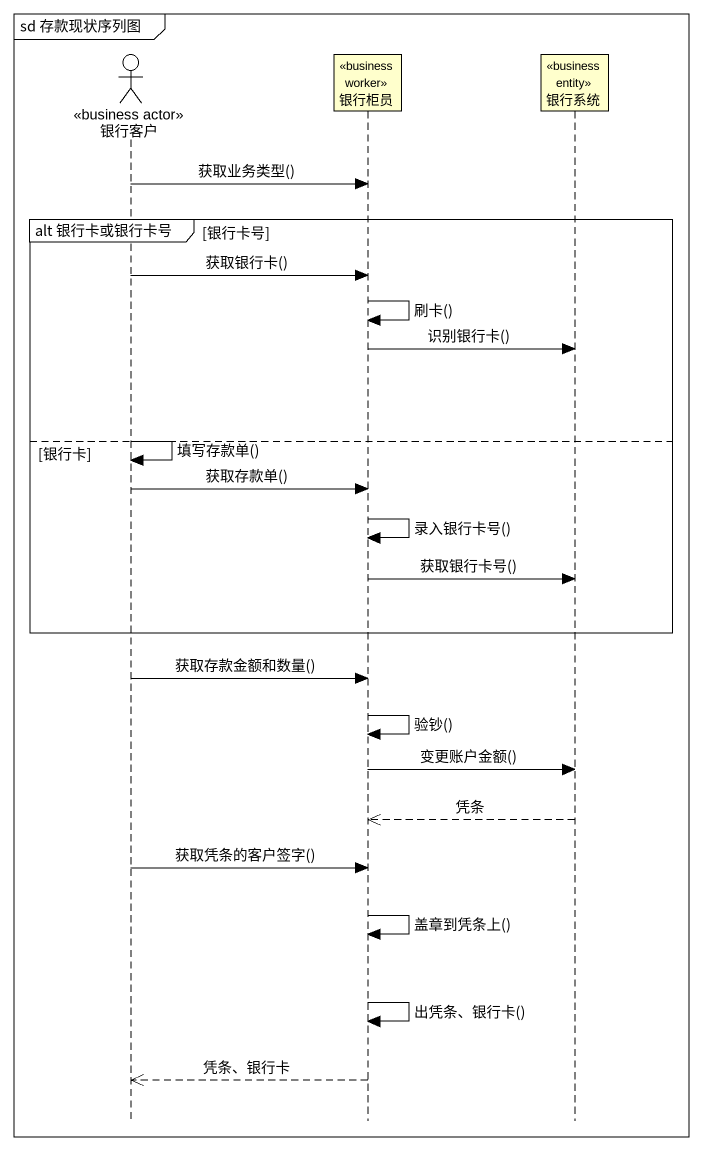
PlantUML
@startuml
mainframe sd 存款现状序列图
hide footbox
actor 银行客户 <<business actor>>
participant 银行柜员 <<business worker>>
participant 银行系统 <<business entity>>

银行客户 -> 银行柜员 : 获取业务类型()
group alt 银行卡或银行卡号 [银行卡号]
  银行客户 -> 银行柜员 : 获取银行卡()
  银行柜员 -> 银行柜员 : 刷卡()
  银行柜员 -> 银行系统 : 识别银行卡()
else 银行卡
  银行客户 -> 银行客户 : 填写存款单()
  银行客户 -> 银行柜员 : 获取存款单()
  银行柜员 -> 银行柜员 : 录入银行卡号()
  银行柜员 -> 银行系统 : 获取银行卡号()
end
银行客户 -> 银行柜员 : 获取存款金额和数量()
银行柜员 -> 银行柜员 : 验钞()
银行柜员 -> 银行系统 : 变更账户金额()
银行系统 -->> 银行柜员 : 凭条
银行客户 -> 银行柜员 : 获取凭条的客户签字()
银行柜员 -> 银行柜员 : 盖章到凭条上()
银行柜员 -> 银行柜员 : 出凭条、银行卡()
银行柜员 -->> 银行客户 : 凭条、银行卡
@enduml
